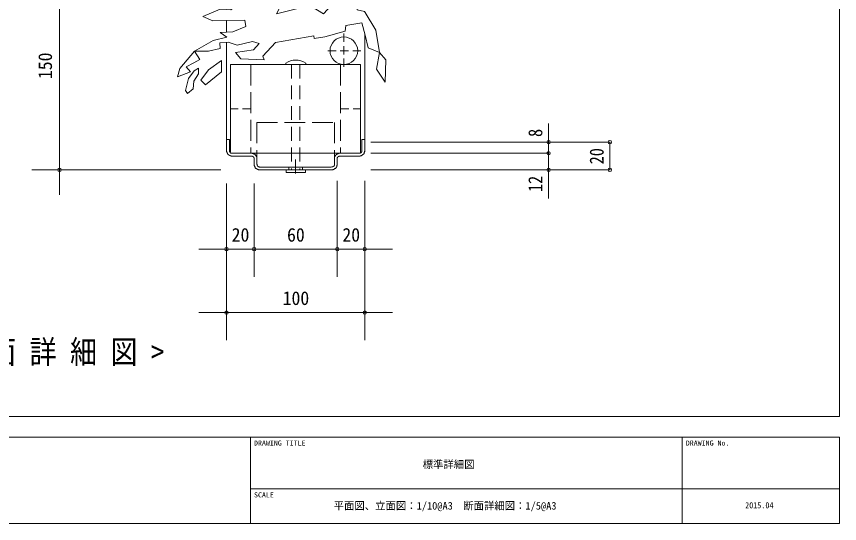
# Model space of a CAD drawing. Units: millimetres on the paper, enlarged 10 times, with parts at other scales. Extents: x -2100 to 2010, y -1460 to 1631.
# Drawn here: x 819 to 2010, y -1460 to -727 of the extents above; entities that cross this region are included whole.
import ezdxf
from ezdxf.enums import TextEntityAlignment as Align

# ---------------------------------------------------------------- set-up
doc = ezdxf.new("R2010")
doc.units = ezdxf.units.MM
doc.header["$LTSCALE"] = 10
doc.header["$PDMODE"] = 32
doc.header["$PDSIZE"] = 5
for name, pattern in [('DASHED1', [1.8, 1.2, -0.6]), ('DASHED2', [3, 2, -1]), ('DASHED3', [4, 3, -1])]:
    doc.linetypes.add(name, pattern=pattern)
for name, color, linetype, lineweight in [('2-0_STR', 7, 'Continuous', 18), ('2-C_DIM', 4, 'Continuous', 18), ('2-D_TXT', 1, 'Continuous', 18), ('F-0', 7, 'Continuous', 18)]:
    doc.layers.add(name, color=color, linetype=linetype, lineweight=lineweight)
doc.layers.add('F-D_TXT', color=7, linetype='Continuous')
doc.styles.add('ＭＳ ゴシック', font='')
doc.styles.get('ＭＳ ゴシック').set_extended_font_data('MS Gothic')

# ---------------------------------------------------------------- blocks, each defined once
blk = doc.blocks.new('vegitation1')
at = {"layer": '2-0_STR'}
for p, q in [((90.96, 57.08), (53.6, 64.81)), ((-54.18, 50.32), (-57.06, 48.97)), ((-57.06, 48.97), (-54.18, 47.53)), ((-46.18, 54.05), (-54.18, 50.32)), ((-46.18, 54.05), (4.06, 46.32)), ((100.38, 51.11), (69.3, 49.27)), ((84.18, 41.83), (69.3, 49.27)), ((100.38, 51.11), (90.96, 57.08)), ((-54.18, 47.53), (-38.52, 39.71)), ((-38.52, 39.71), (-48.07, 32.15)), ((-54.18, 32.51), (-63.67, 33.09)), ((-48.07, 32.15), (-54.18, 32.51)), ((-48.07, 32.15), (-46.88, 34.56)), ((145.4, 29.39), (146.06, 28.29)), ((146.06, 28.29), (161.49, 2.57)), ((-74.27, 15.88), (-54.18, 16.45)), ((-54.18, 16.45), (-27.93, 17.2)), ((141.37, 13.3), (118.43, 9.5)), ((146.06, -4.77), (141.37, 13.3)), ((117.15, 0.86), (87.97, -7.16)), ((117.15, 0.86), (118.43, 9.5)), ((-54.18, -0.39), (-63.52, -0.79)), ((-45.14, -0.01), (-54.18, -0.39)), ((16.38, -15.4), (71.95, -5.42)), ((71.95, -5.42), (72.66, -9.35)), ((87.97, -7.16), (72.66, -9.35)), ((150.76, -22.92), (146.06, -4.77)), ((-54.18, -15.08), (-64.11, -15.59)), ((-64.11, -15.59), (-63.67, -23.84)), ((-51.99, -14.97), (-54.18, -15.08)), ((-2.04, -34.86), (16.38, -15.4))]:
    blk.add_line(p, q, dxfattribs=at)
for points in [[(-34.65, 75.23), (-25.65, 66.43), (-11.97, 69.12), (-9.67, 76.33)], [(-6.47, 60.37), (-20.4, 57.6), (-9.14, 53.18), (7.59, 53.97), (8.52, 56.34)], [(-100.71, -27.83), (-121.65, -52.76), (-125.08, -65.08), (-106.59, -57.55), (-112.75, -50.7), (-101.79, -44.54), (-92.89, -39.75)], [(166.86, -29.62), (162.83, -53.77), (174.91, -72.54), (176.25, -40.35)], [(-61.39, -41.12), (-80.56, -54.81), (-91.52, -69.88), (-84.67, -76.73), (-61.39, -57.55)], [(-94.98, -52.36), (-100.98, -56.52), (-109.3, -67.6), (-113.46, -84.7), (-110.68, -88.86), (-102.37, -82.39), (-101.44, -71.3), (-94.98, -60.67)]]:
    blk.add_lwpolyline(points, close=True, dxfattribs=at)
for points in [[(53.6, 64.81), (68.36, 69.08), (98.89, 72.88), (114.03, 68.26), (140.03, 60.24), (134.67, 32.07), (145.4, 29.39)], [(4.06, 46.32), (29.54, 43.52), (25.8, 40.77), (18.07, 26.06), (65.94, 38.03), (85.89, 26.06), (97.74, 38.6), (84.18, 41.83)], [(-63.67, 33.09), (-88.83, 22.5), (-74.27, 15.88)], [(-27.93, 17.2), (-26.61, 7.93), (-45.14, -0.01)], [(161.49, 2.57), (166.86, -29.62), (150.76, -22.92)], [(-73.45, -12.31), (-54.08, -7.6), (-63.52, -0.79)], [(-73.45, -12.31), (-100.71, -27.83), (-80.3, -27.83), (-63.67, -23.84)], [(-2.04, -34.86), (-0.01, -40.4), (-33.56, -39), (-41.32, -29.76), (-15.29, -26.05), (-7.17, -16.97), (-16.64, -13.66), (-38.87, -19.33), (-51.99, -14.97)]]:
    blk.add_lwpolyline(points, dxfattribs=at)

msp = doc.modelspace()

# ---------------------------------------------------------------- linework, layer by layer
at = {"layer": '2-0_STR'}
for p, q in [((1123.26, -749.3), (1123.26, -732.45)), ((1323.26, -922.55), (1323.26, -751.94)), ((1123.26, -922.55), (1123.26, -763.86)), ((1208.88, -794.27), (1208.88, -796.25)), ((1237.88, -794.27), (1237.88, -796.25)), ((1317.15, -796.25), (1317.15, -924.25)), ((1283.29, -924.25), (1129.19, -924.25)), ((1167.08, -940.75), (1167.08, -924.09)), ((1312.92, -924.25), (1279.06, -924.25)), ((1279.27, -940.33), (1279.27, -924.09)), ((1209.41, -952.24), (1209.41, -948.38)), ((1209.41, -952.24), (1237.35, -952.24)), ((1237.35, -952.24), (1237.35, -948.38))]:
    msp.add_line(p, q, dxfattribs=at)
at = {"layer": '2-0_STR', "color": 4, "linetype": 'DASHED1'}
for p, q in [((1293.02, -751.33), (1293.02, -800.95)), ((1317.83, -776.14), (1268.21, -776.14))]:
    msp.add_line(p, q, dxfattribs=at)
at = {"layer": '2-0_STR', "linetype": 'DASHED3'}
for p, q in [((1158.38, -796.25), (1158.38, -924.09)), ((1288.38, -796.25), (1288.38, -924.09)), ((1167.08, -879.99), (1167.08, -924.09)), ((1167.08, -879.99), (1279.27, -879.99)), ((1279.27, -879.99), (1279.27, -924.09))]:
    msp.add_line(p, q, dxfattribs=at)
at = {"layer": '2-0_STR', "linetype": 'DASHED2'}
for p, q in [((1217.25, -796.25), (1217.25, -948.38)), ((1229.31, -796.25), (1229.31, -948.38))]:
    msp.add_line(p, q, dxfattribs=at)
at = {"layer": '2-0_STR', "linetype": 'DASHED1'}
for p, q in [((1158.38, -860.17), (1129.4, -860.17)), ((1288.38, -860.17), (1317.36, -860.17)), ((1213.44, -948.38), (1213.44, -944.56)), ((1233.33, -948.38), (1233.33, -944.56))]:
    msp.add_line(p, q, dxfattribs=at)
at = {"layer": '2-0_STR', "color": 2}
for p, q in [((1123.26, -904.35), (1127.5, -904.35)), ((1123.26, -904.35), (1123.26, -920.44)), ((1127.5, -904.35), (1127.5, -920.44)), ((1319.27, -904.35), (1319.27, -920.44)), ((1319.27, -904.35), (1323.5, -904.35)), ((1323.5, -904.35), (1323.5, -920.44)), ((1149.51, -924.25), (1129.19, -924.25)), ((1159.46, -928.48), (1131.31, -928.48)), ((1287.31, -928.48), (1315.46, -928.48)), ((1163.26, -932.29), (1163.26, -940.33)), ((1279.27, -940.33), (1279.27, -932.29)), ((1170.04, -948.38), (1275.88, -948.38)), ((1171.31, -944.56), (1274.44, -944.56))]:
    msp.add_line(p, q, dxfattribs=at)
at = {"layer": '2-0_STR', "color": 4, "linetype": 'DASHED2'}
msp.add_line((1223.17, -933.56), (1223.17, -960.23), dxfattribs=at)
at = {"layer": '2-0_STR'}
msp.add_lwpolyline([(1317.15, -796.25), (1129.19, -796.25), (1129.19, -922.13)], dxfattribs=at)
at = {"layer": '2-0_STR', "color": 2}
for points in [[(1123.26, -920.44), (1123.26, -920.86), (1123.26, -921.28), (1123.26, -921.71), (1123.69, -921.71), (1123.69, -922.13), (1123.69, -922.55), (1123.69, -922.98), (1123.69, -923.4), (1124.11, -923.4), (1124.11, -923.83), (1124.54, -924.25), (1124.54, -924.67), (1124.54, -925.09), (1124.96, -925.09), (1125.38, -925.52), (1125.38, -925.94), (1125.8, -925.94), (1125.8, -926.37), (1126.23, -926.37), (1126.23, -926.79), (1126.65, -926.79), (1126.65, -927.21), (1127.08, -927.21), (1127.5, -927.21), (1127.5, -927.64), (1127.92, -927.64), (1128.35, -927.64), (1128.77, -928.06), (1129.19, -928.06), (1129.61, -928.06), (1130.04, -928.06), (1130.04, -928.48), (1130.46, -928.48), (1130.89, -928.48), (1131.31, -928.48)], [(1127.5, -920.44), (1127.5, -920.86), (1127.5, -921.28), (1127.5, -921.71), (1127.5, -922.13), (1127.92, -922.13), (1127.92, -922.55), (1128.35, -922.98), (1128.35, -923.4), (1128.77, -923.4), (1129.19, -923.83), (1129.61, -923.83), (1129.61, -924.25), (1130.04, -924.25), (1130.46, -924.25), (1130.89, -924.25), (1131.31, -924.25)], [(1167.08, -940.33), (1167.08, -932.29), (1167.08, -931.87), (1167.08, -931.45), (1167.08, -931.02), (1167.08, -930.6), (1167.08, -930.17), (1167.08, -929.75), (1166.65, -929.75), (1166.65, -929.33), (1166.65, -928.9), (1166.23, -928.9), (1166.23, -928.48), (1166.23, -928.06), (1165.81, -928.06), (1165.81, -927.64), (1165.38, -927.21), (1164.96, -926.79), (1164.96, -926.37), (1164.54, -926.37), (1164.11, -925.94), (1163.69, -925.94), (1163.69, -925.52), (1163.26, -925.52), (1162.84, -925.09), (1162.42, -925.09), (1162, -924.67), (1161.57, -924.67), (1161.15, -924.67), (1160.73, -924.67), (1160.3, -924.25), (1159.88, -924.25), (1159.46, -924.25)], [(1163.26, -932.29), (1163.26, -931.87), (1163.26, -931.45), (1163.26, -931.02), (1162.84, -931.02), (1162.84, -930.6), (1162.84, -930.17), (1162.42, -930.17), (1162.42, -929.75), (1162, -929.75), (1162, -929.33), (1161.57, -929.33), (1161.57, -928.9), (1161.15, -928.9), (1160.73, -928.9), (1160.73, -928.48), (1160.3, -928.48), (1159.88, -928.48), (1159.46, -928.48)], [(1287.31, -924.25), (1286.89, -924.25), (1286.46, -924.25), (1286.04, -924.67), (1285.62, -924.67), (1285.19, -924.67), (1284.77, -924.67), (1284.35, -925.09), (1283.92, -925.09), (1283.5, -925.52), (1283.08, -925.52), (1283.08, -925.94), (1282.65, -925.94), (1282.23, -926.37), (1281.81, -926.37), (1281.81, -926.79), (1281.38, -926.79), (1281.38, -927.21), (1280.96, -927.64), (1280.96, -928.06), (1280.54, -928.06), (1280.54, -928.48), (1280.11, -928.9), (1280.11, -929.33), (1279.69, -929.75), (1279.69, -930.17), (1279.69, -930.6), (1279.69, -931.02), (1279.27, -931.45), (1279.27, -931.87), (1279.27, -932.29)], [(1287.31, -928.48), (1286.89, -928.48), (1286.46, -928.48), (1286.04, -928.48), (1285.62, -928.9), (1285.19, -928.9), (1285.19, -929.33), (1284.77, -929.33), (1284.77, -929.75), (1284.35, -929.75), (1284.35, -930.17), (1283.92, -930.17), (1283.92, -930.6), (1283.5, -931.02), (1283.5, -931.45), (1283.5, -931.87), (1283.5, -932.29), (1283.5, -940.33)], [(1297.26, -924.25), (1315.46, -924.25), (1315.88, -924.25), (1316.3, -924.25), (1316.73, -924.25), (1317.15, -923.83), (1317.58, -923.83), (1318, -923.4), (1318.42, -922.98), (1318.42, -922.55), (1318.85, -922.55), (1318.85, -922.13), (1319.27, -921.71), (1319.27, -921.28), (1319.27, -920.86), (1319.27, -920.44)], [(1315.46, -928.48), (1315.88, -928.48), (1316.3, -928.48), (1316.73, -928.48), (1316.73, -928.06), (1317.15, -928.06), (1317.58, -928.06), (1318, -928.06), (1318.42, -927.64), (1318.85, -927.64), (1319.27, -927.21), (1319.69, -927.21), (1320.11, -926.79), (1320.54, -926.37), (1320.96, -926.37), (1320.96, -925.94), (1321.39, -925.94), (1321.39, -925.52), (1321.81, -925.09), (1322.23, -924.67), (1322.23, -924.25), (1322.65, -923.83), (1322.65, -923.4), (1323.08, -922.98), (1323.08, -922.55), (1323.08, -922.13), (1323.08, -921.71), (1323.08, -921.28), (1323.5, -921.28), (1323.5, -920.86), (1323.5, -920.44)], [(1163.26, -940.33), (1163.26, -940.75), (1163.26, -941.18), (1163.26, -941.6), (1163.26, -942.03), (1163.69, -942.45), (1163.69, -942.88), (1163.69, -943.3), (1164.11, -943.72), (1164.11, -944.14), (1164.54, -944.56), (1164.54, -944.99), (1164.96, -944.99), (1164.96, -945.41), (1165.38, -945.84), (1165.81, -946.26), (1166.23, -946.69), (1166.65, -946.69), (1166.65, -947.11), (1167.08, -947.11), (1167.5, -947.53), (1167.92, -947.53), (1168.35, -947.95), (1168.77, -947.95), (1169.19, -947.95), (1169.62, -948.38), (1170.04, -948.38), (1170.47, -948.38), (1170.89, -948.38), (1171.31, -948.38)], [(1167.08, -940.33), (1167.5, -940.75), (1167.5, -941.18), (1167.5, -941.6), (1167.5, -942.03), (1167.92, -942.03), (1167.92, -942.45), (1167.92, -942.88), (1168.35, -942.88), (1168.35, -943.3), (1168.77, -943.3), (1168.77, -943.72), (1169.19, -943.72), (1169.62, -944.14), (1170.04, -944.14), (1170.47, -944.14), (1170.89, -944.56), (1171.31, -944.56)], [(1275.46, -944.56), (1275.88, -944.56), (1275.88, -944.14), (1276.3, -944.14), (1276.73, -944.14), (1277.15, -944.14), (1277.15, -943.72), (1277.58, -943.72), (1278, -943.72), (1278, -943.3), (1278.42, -943.3), (1278.42, -942.88), (1278.84, -942.88), (1278.84, -942.45), (1278.84, -942.03), (1279.27, -942.03), (1279.27, -941.6), (1279.27, -941.18), (1279.27, -940.75), (1279.27, -940.33)], [(1275.46, -948.38), (1275.88, -948.38), (1276.3, -948.38), (1276.73, -948.38), (1277.15, -948.38), (1277.58, -947.95), (1278, -947.95), (1278.42, -947.95), (1278.42, -947.53), (1278.84, -947.53), (1279.27, -947.53), (1279.27, -947.11), (1279.69, -947.11), (1280.11, -946.69), (1280.54, -946.69), (1280.54, -946.26), (1280.96, -946.26), (1281.38, -945.84), (1281.38, -945.41), (1281.81, -945.41), (1281.81, -944.99), (1282.23, -944.56), (1282.23, -944.14), (1282.65, -944.14), (1282.65, -943.72), (1282.65, -943.3), (1283.08, -943.3), (1283.08, -942.88), (1283.08, -942.45), (1283.08, -942.03), (1283.5, -941.6), (1283.5, -941.18), (1283.5, -940.75), (1283.5, -940.33)]]:
    msp.add_lwpolyline(points, dxfattribs=at)
at = {"layer": '2-0_STR', "color": 4, "lineweight": 9}
msp.add_circle((1293.02, -776.14), 20, dxfattribs=at)
at = {"layer": '2-0_STR'}
msp.add_arc((1223.38, -814.64), 25, 54.54946, 125.45054, dxfattribs=at)
at = {"layer": '2-C_DIM'}
for p, q in [((881.8, -944.35), (881.8, -608.24)), ((881.8, -984.35), (881.8, -780.53)), ((1589.14, -881.19), (1589.14, -989.75)), ((1331.93, -908.38), (1677.83, -908.38)), ((1677.83, -908.38), (1677.83, -948.38)), ((1589.14, -924.38), (1331.93, -924.38)), ((1115.19, -948.38), (841.8, -948.38)), ((1331.93, -948.38), (1677.83, -948.38)), ((1163.26, -968.38), (1163.26, -1103.2)), ((1283.5, -964.35), (1283.5, -1103.2)), ((1083.26, -1063.2), (1289.21, -1063.2)), ((1363.29, -1063.2), (1244.13, -1063.2)), ((1083.26, -1154.85), (1363.29, -1154.85))]:
    msp.add_line(p, q, dxfattribs=at)
at = {"layer": '2-C_DIM', "lineweight": 9}
for p, q in [((1123.26, -968.38), (1123.26, -1194.85)), ((1323.29, -964.35), (1323.29, -1194.85))]:
    msp.add_line(p, q, dxfattribs=at)
at = {"layer": '2-C_DIM', "color": 5}
for p in [(1589.14, -908.38), (1677.83, -908.38), (1589.14, -924.38), (881.8, -948.38), (1589.14, -948.38), (1677.83, -948.38), (1123.26, -1063.2), (1163.26, -1063.2), (1283.5, -1063.2), (1323.29, -1063.2), (1123.26, -1154.85), (1323.29, -1154.85)]:
    msp.add_point(p, dxfattribs=at)
at = {"layer": 'F-0'}
for p, q in [((2010.01, 1329.95), (2010.01, -1305.05)), ((-2009.99, -1335.05), (2010.01, -1335.05)), ((1157.84, -1335.05), (1157.84, -1460.05)), ((1782.41, -1335.05), (1782.41, -1460.05)), ((2010.01, -1335.05), (2010.01, -1460.05)), ((1157.84, -1410.08), (2010.01, -1410.08)), ((2010.01, -1460.05), (-2009.99, -1460.05))]:
    msp.add_line(p, q, dxfattribs=at)
msp.add_lwpolyline([(2010.01, -1305.05), (0.01, -1305.05), (-2009.99, -1305.05)], dxfattribs=at)

# ---------------------------------------------------------------- block references
at = {"layer": '2-0_STR'}
msp.add_blockref('vegitation1', (1177.65, -748.9), dxfattribs=at)

# ---------------------------------------------------------------- texts
at = {"layer": '2-C_DIM', "color": 7, "style": 'ＭＳ ゴシック'}
for s, height, width, p in [('150', 19.79, 0.95, (876.8, -817.06)), ('8', 20.23, 0.85, (1586.14, -900.85)), ('20', 20.23, 0.85, (1674.83, -940.38)), ('12', 20.23, 0.85, (1586.14, -980.44))]:
    msp.add_text(s, height=height, rotation=90, dxfattribs=dict(at, width=width)).set_placement(p, align=Align.BOTTOM_LEFT)
at = {"layer": '2-C_DIM', "color": 7, "style": 'ＭＳ ゴシック', "width": 0.95}
for s, p in [('20', (1130.76, -1058.2)), ('60', (1210.88, -1058.2)), ('20', (1290.9, -1058.2)), ('100', (1204.53, -1149.85))]:
    msp.add_text(s, height=19.79, dxfattribs=at).set_placement(p, align=Align.BOTTOM_LEFT)
at = {"layer": '2-D_TXT', "color": 7, "style": 'ＭＳ ゴシック', "width": 0.85}
msp.add_text('< 断 面 詳 細 図 >', height=33.72, dxfattribs=at).set_placement((682.14, -1238.74), align=Align.BOTTOM_LEFT)
at = {"layer": 'F-D_TXT', "style": 'ＭＳ ゴシック'}
for s, height, p in [('DRAWING TITLE', 7.331, (1163.08, -1349.46)), ('DRAWING No.', 7.331, (1787.64, -1349.46)), ('標準詳細図', 11, (1407.05, -1383.29)), ('SCALE', 7.331, (1163.08, -1424.48)), ('平面図、立面図：1/10@A3\u3000断面詳細図：1/5@A3', 11, (1278.27, -1443.16))]:
    msp.add_text(s, height=height, dxfattribs=at).set_placement(p, align=Align.BOTTOM_LEFT)
at = {"layer": 'F-D_TXT', "style": 'ＭＳ ゴシック', "width": 0.85}
msp.add_text('2015.04', height=8.798, dxfattribs=at).set_placement((1873.5, -1440.69), align=Align.BOTTOM_LEFT)

doc.saveas('drawing.dxf')
